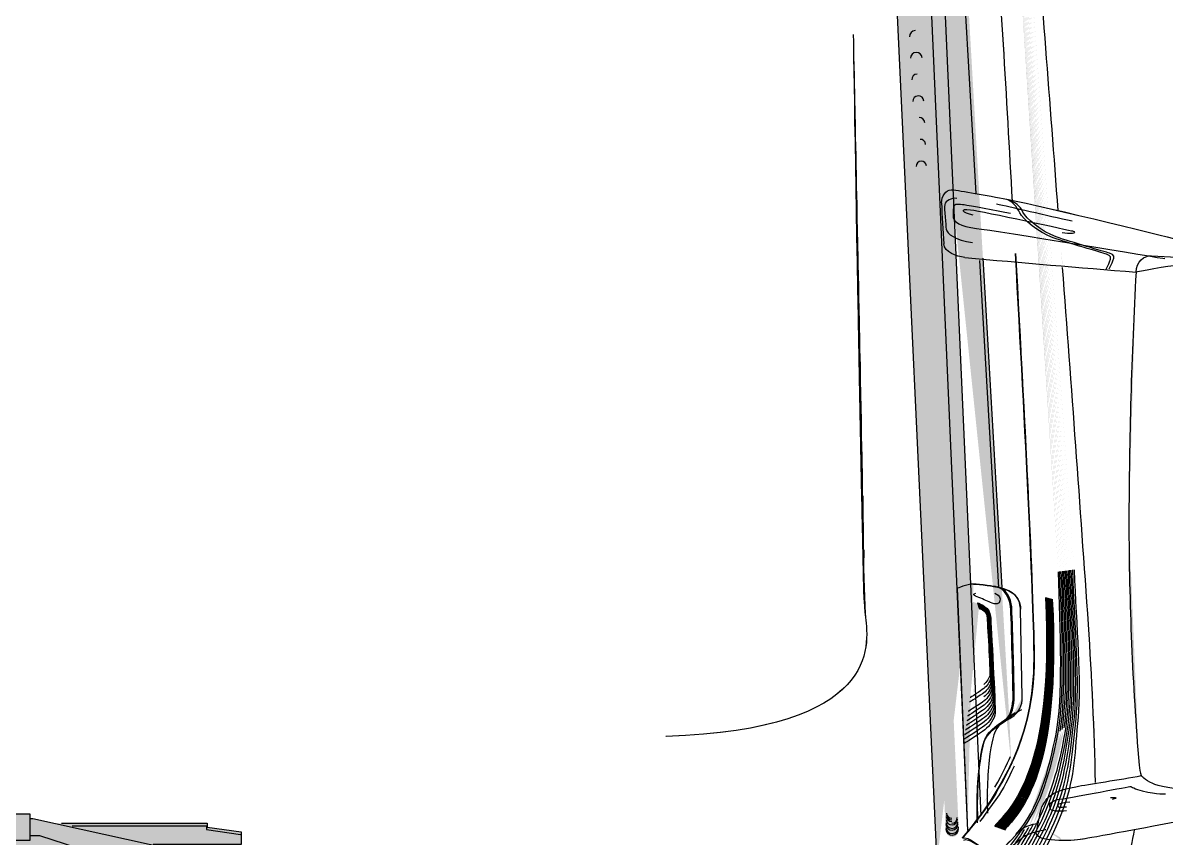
# Model space of a CAD drawing. Header units: millimetres. Extents: x 1111 to 1333, y -447 to -319.
# Drawn here: x 1281.016 to 1281.978, y -440.274 to -439.589 of the extents above; entities that cross this region are included whole.
import ezdxf

# ---------------------------------------------------------------- set-up
doc = ezdxf.new("R2010")
doc.units = ezdxf.units.MM

# ---------------------------------------------------------------- blocks, each defined once
blk = doc.blocks.new('scanne')
at = {"transparency": 33554559}
h = blk.add_hatch(color=256, dxfattribs=at)
h.paths.add_polyline_path([(2.42602, 1.52949, 0.012969), (2.42807, 1.59669)], flags=0)
h.paths.add_polyline_path([(2.43268, 1.6221), (2.44167, 1.64764)], flags=0)
h.paths.add_polyline_path([(2.44595, 1.67296), (2.44595, 1.85201), (2.4486, 2.1713)], flags=0)
h.paths.add_polyline_path([(2.4486, 2.1713, 0.00927), (2.45029, 2.3452)], flags=0)
h.paths.add_polyline_path([(2.45029, 2.3452), (2.44399, 2.39314)], flags=0)
h.paths.add_polyline_path([(2.44399, 2.39314, 0.011485), (2.43774, 2.53611)], flags=0)
h.paths.add_polyline_path([(2.43774, 2.53611, 0.001957), (2.41484, 2.84988)], flags=0)
h.paths.add_polyline_path([(2.41484, 2.84988), (2.41224, 2.884)], flags=0)
h.paths.add_polyline_path([(2.41224, 2.884, 0.000265), (2.38765, 3.20607)], flags=0)
h.paths.add_polyline_path([(2.38765, 3.20607), (2.37214, 3.28713), (2.34017, 3.28526), (2.35362, 3.21236)], flags=0)
h.paths.add_polyline_path([(2.37388, 2.89162, 0.005254), (2.35362, 3.21236)], flags=0)
h.paths.add_polyline_path([(2.37388, 2.89162), (2.37634, 2.84782)], flags=0)
h.paths.add_polyline_path([(2.33633, 2.36217), (2.33218, 2.35669)], flags=0)
h.paths.add_polyline_path([(2.38259, 2.24566), (2.38259, 2.18106)], flags=0)
h.paths.add_polyline_path([(2.37269, 2.08316, 0.028199), (2.38259, 2.04785)], flags=0)
h.paths.add_polyline_path([(2.38259, 2.04785), (2.38259, 1.83349)], flags=0)
h.paths.add_polyline_path([(2.39231, 1.79914, 0.038325), (2.4064, 1.78153)], flags=0)
h = blk.add_hatch(color=256, dxfattribs=at)
h.paths.add_polyline_path([(2.38259, 1.8785), (2.38259, 2.04788)], flags=0)
h.paths.add_polyline_path([(2.37269, 2.08314, 0.028408), (2.38259, 2.04788)], flags=0)
h.paths.add_polyline_path([(2.38259, 2.18108), (2.38259, 2.24568)], flags=0)
h.paths.add_polyline_path([(2.35544, 2.33345), (2.36069, 2.33993), (2.37661, 2.35968)], flags=0)
h.paths.add_polyline_path([(2.41242, 2.58052, 0.001538), (2.37465, 3.17005)], flags=0)
h.paths.add_polyline_path([(2.35727, 3.28633), (2.37218, 3.28715), (2.38765, 3.20609)], flags=0)
h.paths.add_polyline_path([(2.41224, 2.88402, 0.000265), (2.38765, 3.20609)], flags=0)
h.paths.add_polyline_path([(2.41224, 2.88402), (2.41484, 2.8499)], flags=0)
h.paths.add_polyline_path([(2.43774, 2.53613, 0.001949), (2.41484, 2.8499)], flags=0)
h.paths.add_polyline_path([(2.44399, 2.39312, 0.011492), (2.43774, 2.53613)], flags=0)
h.paths.add_polyline_path([(2.44399, 2.39312), (2.45028, 2.34517)], flags=0)
h.paths.add_polyline_path([(2.4486, 2.17132, 0.00927), (2.45028, 2.34517)], flags=0)
h.paths.add_polyline_path([(2.4486, 2.17132), (2.44595, 1.85204), (2.44595, 1.67294)], flags=0)
h.paths.add_polyline_path([(2.44166, 1.64762), (2.43268, 1.62212)], flags=0)
h.paths.add_polyline_path([(2.42807, 1.59666), (2.42601, 1.52951), (2.42601, 1.72056)], flags=0)
h.paths.add_polyline_path([(2.3923, 1.79916, 0.040431), (2.40644, 1.78156)], flags=0)
h = blk.add_hatch(color=256, dxfattribs=at)
h.paths.add_polyline_path([(2.41364, 2.58065, 0.001272), (2.37537, 3.17027)], flags=0)
h.paths.add_polyline_path([(2.35799, 3.28646), (2.37218, 3.28715), (2.38764, 3.20626)], flags=0)
h.paths.add_polyline_path([(2.41227, 2.88424, 0.0002), (2.38764, 3.20626)], flags=0)
h.paths.add_polyline_path([(2.41227, 2.88424), (2.41483, 2.85012)], flags=0)
h.paths.add_polyline_path([(2.43773, 2.53635, 0.001941), (2.41483, 2.85012)], flags=0)
h.paths.add_polyline_path([(2.44393, 2.39334, 0.011961), (2.43773, 2.53635)], flags=0)
h.paths.add_polyline_path([(2.44393, 2.39334), (2.45032, 2.34539)], flags=0)
h.paths.add_polyline_path([(2.44863, 2.17149, 0.008662), (2.45032, 2.34539)], flags=0)
h.paths.add_polyline_path([(2.44863, 2.17149), (2.4459, 1.85221), (2.4459, 1.67316)], flags=0)
h.paths.add_polyline_path([(2.44165, 1.64788), (2.43267, 1.62229)], flags=0)
h.paths.add_polyline_path([(2.4256, 1.52138, 0.000049), (2.42806, 1.59688)], flags=0)
h.paths.add_polyline_path([(2.42122, 1.69514, 0.004987), (2.4256, 1.52138)], flags=0)
h.paths.add_polyline_path([(2.38258, 1.83446), (2.38258, 1.87985), (2.38258, 2.04787)], flags=0)
h.paths.add_polyline_path([(2.37268, 2.08313, 0.031276), (2.38258, 2.04787)], flags=0)
h.paths.add_polyline_path([(2.38258, 2.18107), (2.38258, 2.24567)], flags=0)
h = blk.add_hatch(color=256, dxfattribs=at)
h.paths.add_polyline_path([(2.38395, 2.36391, 0.079742), (2.41383, 2.44676)], flags=0)
h.paths.add_polyline_path([(2.41484, 2.58083, 0.001076), (2.37615, 3.17045)], flags=0)
h.paths.add_polyline_path([(2.35873, 3.28651), (2.37214, 3.28715), (2.38765, 3.20645)], flags=0)
h.paths.add_polyline_path([(2.41224, 2.88438, 0.000274), (2.38765, 3.20645)], flags=0)
h.paths.add_polyline_path([(2.41224, 2.88438), (2.41484, 2.8503)], flags=0)
h.paths.add_polyline_path([(2.43774, 2.53654, 0.001949), (2.41484, 2.8503)], flags=0)
h.paths.add_polyline_path([(2.44399, 2.39352, 0.011481), (2.43774, 2.53654)], flags=0)
h.paths.add_polyline_path([(2.44399, 2.39352), (2.45028, 2.34558)], flags=0)
h.paths.add_polyline_path([(2.4486, 2.17172, 0.00927), (2.45028, 2.34558)], flags=0)
h.paths.add_polyline_path([(2.4486, 2.17172), (2.44595, 1.85244), (2.44595, 1.67334)], flags=0)
h.paths.add_polyline_path([(2.44166, 1.64802), (2.43268, 1.62252)], flags=0)
h.paths.add_polyline_path([(2.42519, 1.51326, 0.000432), (2.42807, 1.59706)], flags=0)
h.paths.add_polyline_path([(2.38259, 1.83547), (2.38259, 1.88127), (2.38259, 2.04787)], flags=0)
h.paths.add_polyline_path([(2.37269, 2.08313, 0.030539), (2.38259, 2.04787)], flags=0)
h.paths.add_polyline_path([(2.38259, 2.18107), (2.38259, 2.24567)], flags=0)
h = blk.add_hatch(color=256, dxfattribs=at)
h.paths.add_polyline_path([(2.38764, 2.36606, 0.07817), (2.41556, 2.44804)], flags=0)
h.paths.add_polyline_path([(2.41606, 2.58101, 0.000925), (2.37692, 3.17068)], flags=0)
h.paths.add_polyline_path([(2.3594, 3.28664), (2.37218, 3.28715), (2.38769, 3.20667)], flags=0)
h.paths.add_polyline_path([(2.41227, 2.88461, 0.000141), (2.38769, 3.20667)], flags=0)
h.paths.add_polyline_path([(2.41227, 2.88461), (2.41483, 2.85048)], flags=0)
h.paths.add_polyline_path([(2.43773, 2.53672, 0.001949), (2.41483, 2.85048)], flags=0)
h.paths.add_polyline_path([(2.44393, 2.39375, 0.011975), (2.43773, 2.53672)], flags=0)
h.paths.add_polyline_path([(2.44393, 2.39375), (2.45032, 2.34576)], flags=0)
h.paths.add_polyline_path([(2.44863, 2.17191, 0.008867), (2.45032, 2.34576)], flags=0)
h.paths.add_polyline_path([(2.44863, 2.17191), (2.44594, 1.85267), (2.44594, 1.67357)], flags=0)
h.paths.add_polyline_path([(2.44165, 1.64825), (2.43267, 1.6227)], flags=0)
h.paths.add_polyline_path([(2.42477, 1.50514, 0.000297), (2.42806, 1.59729)], flags=0)
h.paths.add_polyline_path([(2.38258, 1.83643), (2.38258, 1.88268), (2.38258, 2.04787)], flags=0)
h.paths.add_polyline_path([(2.37268, 2.08318, 0.030654), (2.38258, 2.04787)], flags=0)
h.paths.add_polyline_path([(2.38258, 2.18107), (2.38258, 2.24567)], flags=0)
h = blk.add_hatch(color=256, dxfattribs=at)
h.paths.add_polyline_path([(2.41852, 2.5813, 0.000698), (2.37846, 3.17101)], flags=0)
h.paths.add_polyline_path([(2.36085, 3.28679), (2.37217, 3.28715), (2.38768, 3.20705)], flags=0)
h.paths.add_polyline_path([(2.41227, 2.88498, 0.000141), (2.38768, 3.20705)], flags=0)
h.paths.add_polyline_path([(2.41227, 2.88498), (2.41482, 2.85086)], flags=0)
h.paths.add_polyline_path([(2.43777, 2.53709, 0.001933), (2.41482, 2.85086)], flags=0)
h.paths.add_polyline_path([(2.44397, 2.39412, 0.011715), (2.43777, 2.53709)], flags=0)
h.paths.add_polyline_path([(2.44397, 2.39412), (2.45031, 2.34618)], flags=0)
h.paths.add_polyline_path([(2.44862, 2.17228, 0.008866), (2.45031, 2.34618)], flags=0)
h.paths.add_polyline_path([(2.44862, 2.17228), (2.44593, 1.85304), (2.44593, 1.67394)], flags=0)
h.paths.add_polyline_path([(2.44169, 1.64858), (2.43266, 1.62303)], flags=0)
h.paths.add_polyline_path([(2.42399, 1.48896, 0.000026), (2.4281, 1.59762)], flags=0)
h.paths.add_polyline_path([(2.38257, 1.8384), (2.38257, 1.88543), (2.38257, 2.04788)], flags=0)
h.paths.add_polyline_path([(2.37271, 2.08314, 0.031044), (2.38257, 2.04788)], flags=0)
h.paths.add_polyline_path([(2.38257, 2.18108), (2.38257, 2.24568)], flags=0)
h = blk.add_hatch(color=256, dxfattribs=at)
h.paths.add_polyline_path([(2.41966, 2.58143, 0.000493), (2.37916, 3.17124)], flags=0)
h.paths.add_polyline_path([(2.36155, 3.28693), (2.37218, 3.28715), (2.38769, 3.20728)], flags=0)
h.paths.add_polyline_path([(2.41227, 2.88521, 0.000131), (2.38769, 3.20728)], flags=0)
h.paths.add_polyline_path([(2.41227, 2.88521), (2.41483, 2.85104)], flags=0)
h.paths.add_polyline_path([(2.43773, 2.53732, 0.001956), (2.41483, 2.85104)], flags=0)
h.paths.add_polyline_path([(2.44398, 2.39431, 0.01172), (2.43773, 2.53732)], flags=0)
h.paths.add_polyline_path([(2.44398, 2.39431), (2.45032, 2.34636)], flags=0)
h.paths.add_polyline_path([(2.44863, 2.17246, 0.008866), (2.45032, 2.34636)], flags=0)
h.paths.add_polyline_path([(2.44863, 2.17246), (2.44594, 1.85327), (2.44594, 1.67412)], flags=0)
h.paths.add_polyline_path([(2.44165, 1.6488), (2.43267, 1.62326)], flags=0)
h.paths.add_polyline_path([(2.42806, 1.59785, 0.000106), (2.42354, 1.48088)], flags=0)
h.paths.add_polyline_path([(2.38258, 1.83935), (2.38258, 1.88689), (2.38258, 2.04788)], flags=0)
h.paths.add_polyline_path([(2.37268, 2.08314, 0.030539), (2.38258, 2.04788)], flags=0)
h.paths.add_polyline_path([(2.38258, 2.18108), (2.38258, 2.24568)], flags=0)
h = blk.add_hatch(color=256, dxfattribs=at)
h.paths.add_polyline_path([(2.42088, 2.58162, 0.000411), (2.37992, 3.17143)], flags=0)
h.paths.add_polyline_path([(2.36226, 3.28703), (2.37216, 3.28716), (2.38767, 3.20747)], flags=0)
h.paths.add_polyline_path([(2.41226, 2.8854, 0.000131), (2.38767, 3.20747)], flags=0)
h.paths.add_polyline_path([(2.41226, 2.8854), (2.41486, 2.85128)], flags=0)
h.paths.add_polyline_path([(2.43776, 2.53751, 0.001838), (2.41486, 2.85128)], flags=0)
h.paths.add_polyline_path([(2.44397, 2.39454, 0.011715), (2.43776, 2.53751)], flags=0)
h.paths.add_polyline_path([(2.44397, 2.39454), (2.45031, 2.34655)], flags=0)
h.paths.add_polyline_path([(2.44862, 2.1727, 0.009068), (2.45031, 2.34655)], flags=0)
h.paths.add_polyline_path([(2.44862, 2.1727), (2.44593, 1.85351), (2.44593, 1.67436)], flags=0)
h.paths.add_polyline_path([(2.44164, 1.64904), (2.43265, 1.62345)], flags=0)
h.paths.add_polyline_path([(2.42312, 1.47277), (2.42809, 1.59804)], flags=0)
h.paths.add_polyline_path([(2.38256, 1.84037), (2.38256, 1.88827), (2.38256, 2.04789)], flags=0)
h.paths.add_polyline_path([(2.37271, 2.08315, 0.031044), (2.38256, 2.04789)], flags=0)
h.paths.add_polyline_path([(2.38256, 2.18109), (2.38256, 2.24569)], flags=0)
h = blk.add_hatch(color=256, dxfattribs=at)
h.paths.add_polyline_path([(2.42211, 2.58178, 0.000263), (2.38068, 3.17163)], flags=0)
h.paths.add_polyline_path([(2.36298, 3.28714), (2.37215, 3.28714), (2.38766, 3.20763)], flags=0)
h.paths.add_polyline_path([(2.41225, 2.88556, 0.000265), (2.38766, 3.20763)], flags=0)
h.paths.add_polyline_path([(2.41225, 2.88556), (2.41485, 2.85144)], flags=0)
h.paths.add_polyline_path([(2.43775, 2.53772, 0.001956), (2.41485, 2.85144)], flags=0)
h.paths.add_polyline_path([(2.44396, 2.39475, 0.011705), (2.43775, 2.53772)], flags=0)
h.paths.add_polyline_path([(2.44396, 2.39475), (2.4503, 2.34676)], flags=0)
h.paths.add_polyline_path([(2.44861, 2.17286, 0.009068), (2.4503, 2.34676)], flags=0)
h.paths.add_polyline_path([(2.44861, 2.17286), (2.44596, 1.85371), (2.44596, 1.67457)], flags=0)
h.paths.add_polyline_path([(2.44168, 1.6492), (2.43264, 1.62361)], flags=0)
h.paths.add_polyline_path([(2.42808, 1.59825, 0.000369), (2.42274, 1.46467)], flags=0)
h.paths.add_polyline_path([(2.3826, 1.84135), (2.3826, 1.88961), (2.3826, 2.04786)], flags=0)
h.paths.add_polyline_path([(2.3727, 2.08317, 0.031718), (2.3826, 2.04786)], flags=0)
h.paths.add_polyline_path([(2.3826, 2.18107), (2.3826, 2.24567)], flags=0)
h = blk.add_hatch(color=256, dxfattribs=at)
h.paths.add_polyline_path([(2.42332, 2.58193, 0.000061), (2.38145, 3.17182)], flags=0)
h.paths.add_polyline_path([(2.3637, 3.28724), (2.37218, 3.28715), (2.38765, 3.20786)], flags=0)
h.paths.add_polyline_path([(2.41224, 2.88579, 0.000255), (2.38765, 3.20786)], flags=0)
h.paths.add_polyline_path([(2.41224, 2.88579), (2.41484, 2.85162)], flags=0)
h.paths.add_polyline_path([(2.43774, 2.5379, 0.001948), (2.41484, 2.85162)], flags=0)
h.paths.add_polyline_path([(2.44399, 2.39498, 0.011468), (2.43774, 2.5379)], flags=0)
h.paths.add_polyline_path([(2.44399, 2.39498), (2.45028, 2.34694)], flags=0)
h.paths.add_polyline_path([(2.4486, 2.17305, 0.00927), (2.45028, 2.34694)], flags=0)
h.paths.add_polyline_path([(2.4486, 2.17305), (2.44595, 1.85394), (2.44595, 1.67475)], flags=0)
h.paths.add_polyline_path([(2.44166, 1.64939), (2.43268, 1.62384)], flags=0)
h.paths.add_polyline_path([(2.42807, 1.59843, 0.000253), (2.42232, 1.4566)], flags=0)
h.paths.add_polyline_path([(2.38259, 1.84231), (2.38259, 1.89103), (2.38259, 2.04787)], flags=0)
h.paths.add_polyline_path([(2.37269, 2.08318, 0.030654), (2.38259, 2.04787)], flags=0)
h.paths.add_polyline_path([(2.38259, 2.18107), (2.38259, 2.24567)], flags=0)
h = blk.add_hatch(color=256, dxfattribs=at)
h.paths.add_polyline_path([(2.38221, 3.17201, 0.000079), (2.4245, 2.58207)], flags=0)
h.paths.add_polyline_path([(2.36442, 3.28729), (2.37217, 3.28715), (2.38768, 3.20805)], flags=0)
h.paths.add_polyline_path([(2.41227, 2.88593, 0.000136), (2.38768, 3.20805)], flags=0)
h.paths.add_polyline_path([(2.41227, 2.88593), (2.41482, 2.85181)], flags=0)
h.paths.add_polyline_path([(2.43773, 2.53814, 0.001946), (2.41482, 2.85181)], flags=0)
h.paths.add_polyline_path([(2.44398, 2.39517, 0.011931), (2.43773, 2.53814)], flags=0)
h.paths.add_polyline_path([(2.44398, 2.39517), (2.45032, 2.34713)], flags=0)
h.paths.add_polyline_path([(2.44863, 2.17328, 0.008867), (2.45032, 2.34713)], flags=0)
h.paths.add_polyline_path([(2.44863, 2.17328), (2.44594, 1.85413), (2.44594, 1.67499)], flags=0)
h.paths.add_polyline_path([(2.44165, 1.64958), (2.43266, 1.62398)], flags=0)
h.paths.add_polyline_path([(2.42805, 1.59862, 0.000377), (2.4219, 1.44849)], flags=0)
h.paths.add_polyline_path([(2.38257, 1.84332), (2.38257, 1.89245), (2.38257, 2.04787)], flags=0)
h.paths.add_polyline_path([(2.37267, 2.08314, 0.030539), (2.38257, 2.04787)], flags=0)
h.paths.add_polyline_path([(2.38257, 2.18108), (2.38257, 2.24568)], flags=0)
h = blk.add_hatch(color=256, dxfattribs=at)
h.paths.add_polyline_path([(2.4215, 1.44037, 0.000689), (2.37314, 1.44078)], flags=0)
h.paths.add_polyline_path([(2.42807, 1.59881, 0.000503), (2.4215, 1.44037)], flags=0)
h.paths.add_polyline_path([(2.43268, 1.62422), (2.44166, 1.64976)], flags=0)
h.paths.add_polyline_path([(2.44595, 1.67517), (2.44595, 1.85436), (2.4486, 2.17347)], flags=0)
h.paths.add_polyline_path([(2.4486, 2.17347, 0.00927), (2.45028, 2.34732)], flags=0)
h.paths.add_polyline_path([(2.45028, 2.34732), (2.44399, 2.39535)], flags=0)
h.paths.add_polyline_path([(2.44399, 2.39535, 0.011464), (2.43774, 2.53832)], flags=0)
h.paths.add_polyline_path([(2.43774, 2.53832, 0.001948), (2.41484, 2.85204)], flags=0)
h.paths.add_polyline_path([(2.41484, 2.85204), (2.41224, 2.88617)], flags=0)
h.paths.add_polyline_path([(2.41224, 2.88617, 0.000265), (2.38765, 3.20823)], flags=0)
h.paths.add_polyline_path([(2.38765, 3.20823), (2.37218, 3.28715), (2.36511, 3.28743)], flags=0)
h.paths.add_polyline_path([(2.38295, 3.1722, 0.000223), (2.4257, 2.58225)], flags=0)
h.paths.add_polyline_path([(2.37716, 2.30704), (2.37232, 2.29946)], flags=0)
h.paths.add_polyline_path([(2.38259, 2.24568), (2.38259, 2.18108)], flags=0)
h.paths.add_polyline_path([(2.37269, 2.08314, 0.028408), (2.38259, 2.04788)], flags=0)
h.paths.add_polyline_path([(2.38259, 2.04788), (2.38259, 1.89382)], flags=0)
h = blk.add_hatch(color=256, dxfattribs=at)
h.paths.add_polyline_path([(2.39132, 2.36814, 0.076907), (2.41723, 2.44934)], flags=0)
h.paths.add_polyline_path([(2.41728, 2.58113, 0.000784), (2.37768, 3.17084)], flags=0)
h.paths.add_polyline_path([(2.36012, 3.28676), (2.37216, 3.28713), (2.38767, 3.20688)], flags=0)
h.paths.add_polyline_path([(2.41226, 2.88482, 0.000255), (2.38767, 3.20688)], flags=0)
h.paths.add_polyline_path([(2.41226, 2.88482), (2.41486, 2.85069)], flags=0)
h.paths.add_polyline_path([(2.43776, 2.53693, 0.001949), (2.41486, 2.85069)], flags=0)
h.paths.add_polyline_path([(2.44397, 2.39391, 0.011722), (2.43776, 2.53693)], flags=0)
h.paths.add_polyline_path([(2.44397, 2.39391), (2.45031, 2.34597)], flags=0)
h.paths.add_polyline_path([(2.44862, 2.17207, 0.009068), (2.45031, 2.34597)], flags=0)
h.paths.add_polyline_path([(2.44862, 2.17207), (2.44593, 1.85288), (2.44593, 1.67373)], flags=0)
h.paths.add_polyline_path([(2.44164, 1.64841), (2.43265, 1.62287)], flags=0)
h.paths.add_polyline_path([(2.42809, 1.59746, 0.000172), (2.4244, 1.49705)], flags=0)
h.paths.add_polyline_path([(2.38261, 1.83741), (2.38261, 1.88403), (2.38261, 2.04785)], flags=0)
h.paths.add_polyline_path([(2.37271, 2.08316, 0.031718), (2.38261, 2.04785)], flags=0)
h.paths.add_polyline_path([(2.38261, 2.18106), (2.38261, 2.24565)], flags=0)
h = blk.add_hatch(color=256, dxfattribs=at)
h.paths.add_polyline_path([(2.31024, 2.33579), (2.27183, 3.15606), (2.31243, 3.15465), (2.33825, 2.57232)], flags=0)
h.paths.add_polyline_path([(2.33825, 2.57232, 0.000869), (2.34454, 2.37156)], flags=0)
h = blk.add_hatch(color=256, dxfattribs=at)
h.paths.add_polyline_path([(2.32298, 2.90148), (2.3124, 3.15467), (2.33119, 3.15467), (2.36486, 2.56733), (2.37129, 2.45565), (2.37289, 2.41875)], flags=0)
h.paths.add_polyline_path([(2.34474, 2.3729), (2.32298, 2.90148)], flags=0)
for points in [[(2.28769, 3.12655, 0.411231), (2.28249, 3.12085), (2.28249, 3.12085), (2.31771, 2.36303), (2.31771, 2.36303, 0.402825), (2.32351, 2.35778), (2.32351, 2.35778, 0.412408), (2.32871, 2.36353), (2.32871, 2.36353), (2.29349, 3.12135), (2.29349, 3.12135, 0.407665)], [(2.29024, 3.07175, 0.413323), (2.28535, 3.06637), (2.28535, 3.06637), (2.31783, 2.36703), (2.31783, 2.36703, 0.407805), (2.32331, 2.36211), (2.32331, 2.36211, 0.410164), (2.32819, 2.36749), (2.32819, 2.36749), (2.29566, 3.06687), (2.29566, 3.06687, 0.411403)], [(1.84724, 2.3043), (1.84628, 2.30799), (1.55021, 2.37318), (1.54798, 2.37318), (1.5477, 2.35863), (1.55614, 2.35863), (1.83916, 2.26671), (1.85577, 2.29978)], [(1.84724, 2.3043), (1.84628, 2.30799), (1.55021, 2.37318), (1.85299, 2.29335), (1.85577, 2.29978)], [(1.56483, 2.35959), (1.55379, 2.35959), (1.55617, 2.35863), (1.83919, 2.26671), (1.84138, 2.2746)]]:
    blk.add_hatch(color=256, dxfattribs=at).paths.add_polyline_path(points)
h = blk.add_hatch(color=256, dxfattribs=at)
h.paths.add_polyline_path([(2.28855, 3.10828, 0.414881), (2.28344, 3.10267)], flags=0)
h.paths.add_polyline_path([(2.28344, 3.10267), (2.31779, 2.36433)], flags=0)
h.paths.add_polyline_path([(2.32856, 2.36488), (2.29425, 3.10317)], flags=0)
h = blk.add_hatch(color=256, dxfattribs=at)
h.paths.add_polyline_path([(2.28941, 3.09001, 0.41125), (2.28439, 3.08454)], flags=0)
h.paths.add_polyline_path([(2.28439, 3.08454), (2.31783, 2.36568)], flags=0)
h.paths.add_polyline_path([(2.32837, 2.36618), (2.29493, 3.08499)], flags=0)
h.paths.add_polyline_path([(2.29493, 3.08499, 0.41557), (2.28941, 3.09001)], flags=0)
h = blk.add_hatch(color=256, dxfattribs=at)
h.paths.add_polyline_path([(2.28629, 3.04821), (2.31795, 2.36836)], flags=0)
h.paths.add_polyline_path([(2.32804, 2.36881), (2.29642, 3.04867)], flags=0)
h.paths.add_polyline_path([(2.29642, 3.04867, 0.415605), (2.29108, 3.05346)], flags=0)
h = blk.add_hatch(color=256, dxfattribs=at)
h.paths.add_polyline_path([(2.28726, 3.03006), (2.318, 2.36968)], flags=0)
h.paths.add_polyline_path([(2.3279, 2.37014), (2.29716, 3.03047)], flags=0)
h.paths.add_polyline_path([(2.29716, 3.03047, 0.418357), (2.29196, 3.03517)], flags=0)
h = blk.add_hatch(color=256, dxfattribs=at)
h.paths.add_polyline_path([(2.28817, 3.01191), (2.31805, 2.37101)], flags=0)
h.paths.add_polyline_path([(2.31805, 2.37101, 0.415679), (2.32311, 2.36645)], flags=0)
h.paths.add_polyline_path([(2.32311, 2.36645, 0.414368), (2.32767, 2.37147)], flags=0)
h.paths.add_polyline_path([(2.32767, 2.37147), (2.29789, 3.01232)], flags=0)
h = blk.add_hatch(color=256, dxfattribs=at)
h.paths.add_polyline_path([(2.28913, 2.99372), (2.31809, 2.37235)], flags=0)
h.paths.add_polyline_path([(2.32754, 2.37276), (2.29862, 2.99413)], flags=0)
h.paths.add_polyline_path([(2.29862, 2.99413, 0.418343), (2.29364, 2.99865)], flags=0)
h = blk.add_hatch(color=256, dxfattribs=at)
h.paths.add_polyline_path([(2.29011, 2.97563), (2.31817, 2.37369)], flags=0)
h.paths.add_polyline_path([(2.31817, 2.37369, 0.419112), (2.323, 2.36932)], flags=0)
h.paths.add_polyline_path([(2.32734, 2.37411), (2.29933, 2.97595)], flags=0)
h = blk.add_hatch(color=256, dxfattribs=at)
h.paths.add_polyline_path([(2.29536, 2.96211, 0.411358), (2.29107, 2.95741)], flags=0)
h.paths.add_polyline_path([(2.29107, 2.95741), (2.31821, 2.37505)], flags=0)
h.paths.add_polyline_path([(2.32287, 2.37071, 0.407749), (2.32715, 2.37541)], flags=0)
h.paths.add_polyline_path([(2.32715, 2.37541), (2.30006, 2.95782)], flags=0)
h = blk.add_hatch(color=256, dxfattribs=at)
h.paths.add_polyline_path([(2.2962, 2.94385, 0.406536), (2.29201, 2.93928)], flags=0)
h.paths.add_polyline_path([(2.29201, 2.93928), (2.31824, 2.3764)], flags=0)
h.paths.add_polyline_path([(2.32284, 2.3722, 0.408586), (2.327, 2.37676)], flags=0)
h.paths.add_polyline_path([(2.327, 2.37676), (2.30076, 2.93965)], flags=0)
h = blk.add_hatch(color=256, dxfattribs=at)
h.paths.add_polyline_path([(2.29295, 2.92111), (2.31831, 2.3777)], flags=0)
h.paths.add_polyline_path([(2.32278, 2.37359, 0.403363), (2.32679, 2.37807)], flags=0)
h.paths.add_polyline_path([(2.32679, 2.37807), (2.30152, 2.92147)], flags=0)
h = blk.add_hatch(color=256, dxfattribs=at)
h.paths.add_polyline_path([(2.52951, 2.8482), (2.66249, 2.82562)], flags=0)
h.paths.add_polyline_path([(2.69465, 2.44151, 0.030579), (2.69465, 2.7873)], flags=0)
h.paths.add_polyline_path([(2.48024, 2.4181, 0.063428), (2.48216, 2.40925)], flags=0)
h.paths.add_polyline_path([(2.47171, 2.6222, 0.019511), (2.48024, 2.4181)], flags=0)
h.paths.add_polyline_path([(2.47773, 2.83228, 0.012869), (2.47171, 2.6222)], flags=0)
h = blk.add_hatch(color=256, dxfattribs=at)
h.paths.add_polyline_path([(2.33608, 2.36328), (2.32728, 2.5666), (2.33827, 2.57235), (2.34096, 2.57021)], flags=0)
h.paths.add_polyline_path([(2.38056, 2.54922), (2.38211, 2.47509)], flags=0)
h.paths.add_polyline_path([(2.37322, 2.45844, 0.266849), (2.38211, 2.47509)], flags=0)
h = blk.add_hatch(color=256, dxfattribs=at)
h.paths.add_polyline_path([(2.33717, 2.46699), (2.33357, 2.55536), (2.34534, 2.55098)], flags=0)
h.paths.add_polyline_path([(2.33717, 2.46699, 0.005555), (2.3499, 2.47543)], flags=0)
h = blk.add_hatch(color=256, dxfattribs=at)
h.paths.add_polyline_path([(2.37225, 2.42547), (2.37325, 2.42068), (2.37521, 2.41726)], flags=0)
h.paths.add_polyline_path([(2.34643, 2.37068), (2.34474, 2.37291), (2.34401, 2.3798)], flags=0)
h.paths.add_polyline_path([(2.34401, 2.3798, 0.035296), (2.35893, 2.39956)], flags=0)
h = blk.add_hatch(color=256, dxfattribs=at)
h.paths.add_polyline_path([(0.00992, 2.25476, 0.014829), (-0.03912, 2.30594)], flags=0)
h.paths.add_polyline_path([(0.00992, 2.25476), (0.01129, 2.25316)], flags=0)
h.paths.add_polyline_path([(2.23438, 2.25316), (2.23647, 2.25558)], flags=0)
h.paths.add_polyline_path([(2.27393, 2.29508, 0.014038), (2.23647, 2.25558)], flags=0)
h.paths.add_polyline_path([(2.27393, 2.29508), (2.27434, 2.29577)], flags=0)
h.paths.add_polyline_path([(2.15103, 2.28719), (2.14483, 2.28715), (1.89379, 2.28715), (1.85939, 2.30508), (1.85574, 2.29978), (1.84726, 2.3043), (1.84625, 2.30799), (1.6511, 2.35092), (1.65146, 2.35133), (1.7255, 2.35133), (1.7255, 2.36192), (1.69699, 2.36611), (1.69699, 2.36926), (1.57427, 2.36926), (1.56816, 2.36917), (1.55023, 2.37318), (1.548, 2.37318), (1.54772, 2.37715), (1.53577, 2.37715), (1.53568, 2.37309), (1.42638, 2.37236), (1.42661, 2.37665), (1.38423, 2.37665), (1.38395, 2.372), (0.9873, 2.36926), (0.9873, 2.36005), (0.98045, 2.3501), (1.58381, 2.3501), (1.58399, 2.3496), (1.76012, 2.29235), (1.76245, 2.29139)], flags=0)
h.paths.add_polyline_path([(1.23341, 2.2871, 0.002387), (1.76245, 2.29139)], flags=0)
h.paths.add_polyline_path([(1.23341, 2.2871), (1.23341, 2.28715), (0.92589, 2.28715), (0.89127, 2.30508), (0.88748, 2.29978), (0.87904, 2.3043), (0.878, 2.30799), (0.68407, 2.35069), (0.68329, 2.35133), (0.75733, 2.35133), (0.75733, 2.36192), (0.72869, 2.36611), (0.72869, 2.36926), (0.60615, 2.36926), (0.60104, 2.36894), (0.58198, 2.37318), (0.57974, 2.37318), (0.57947, 2.37715), (0.56751, 2.37715), (0.56747, 2.37309), (0.45803, 2.37236), (0.4583, 2.37665), (0.41597, 2.37665), (0.41574, 2.372), (0.01913, 2.36926), (0.01913, 2.36005), (0.01234, 2.3501), (0.61564, 2.3501), (0.61478, 2.34992), (0.80117, 2.28938), (0.80368, 2.28842)], flags=0)
h = blk.add_hatch(color=256, dxfattribs=at)
h.paths.add_polyline_path([(2.4004, 2.34585, 0.004719), (2.37804, 2.33887)], flags=0)
h.paths.add_polyline_path([(2.41536, 2.35465), (2.41367, 2.35766), (2.40199, 2.36387)], flags=0)
at = {"lineweight": -3}
for points in [[(2.27184, 3.15608), (2.31025, 2.33581)], [(2.30099, 3.15563), (2.33607, 2.36328)], [(2.31244, 3.15467), (2.34711, 2.37559)], [(2.32831, 3.15467), (2.34305, 2.89839)], [(2.34615, 2.84218), (2.36203, 2.56733)], [(2.34891, 2.84406), (2.36487, 2.56733)], [(2.32726, 2.5666), (2.33606, 2.36328)], [(2.38208, 2.47512), (2.38053, 2.54921)], [(1.54801, 2.37318), (1.55024, 2.37318), (1.84626, 2.30799), (1.84722, 2.3043), (1.85575, 2.29978)], [(1.57428, 2.36926), (1.69695, 2.36926), (1.69695, 2.36611), (1.72546, 2.36192), (1.72546, 2.35133), (1.65142, 2.35133)], [(1.5833, 2.36708), (1.69616, 2.36708), (1.69616, 2.36388), (1.72476, 2.35969)], [(1.83919, 2.26671), (1.55617, 2.35859), (1.54769, 2.35859)]]:
    blk.add_lwpolyline(points, dxfattribs=at)
blk.add_lwpolyline([(1.54773, 2.35491), (1.53578, 2.35491), (1.53578, 2.37718), (1.54773, 2.37718)], close=True, dxfattribs=at)
for centre, radius, start, end in [((-22.39119, 1.52205), 24.80291, 3.165438, 3.776402), ((-648.20129, -46.5069), 652.48561, 4.34124736, 4.36525958), ((2.96318, 2.90845), 0.64917, 181.57382, 184.62654), ((3.62791, 17.13355), 14.34745, 264.824552, 265.401964), ((-41.17203, -0.48099), 43.714, 3.957682, 4.352153), ((2.40735, 2.86015), 0.05187, 330.17091, 338.29044), ((2.40275, 2.86514), 0.06032, 330.08374, 337.10271), ((6.55513, 2.61028), 4.08344, 176.88353, 179.83266), ((5.09018, 2.62942), 2.61849, 180.15793, 184.62888), ((-2.37707, 2.37843), 4.75346, 1.17024, 2.08119), ((2.35607, 2.54895), 0.02446, 0.59909, 4.98632), ((-0.53396, 2.33585), 2.97842, 1.2993, 3.85581), ((2.36317, 2.47446), 0.01893, 302.13005, 2.01788), ((2.51594, 2.4212), 0.03583, 184.95717, 199.47426), ((-0.37218, 2.93742), 2.90596, 348.04914, 348.60939)]:
    blk.add_arc(centre, radius, start, end, dxfattribs=at)
for points in [[(2.23998, 3.03201), (2.23998, 3.03201), (2.24733, 2.56574), (2.25029, 2.5422)], [(2.29196, 3.03517), (2.28922, 3.03508), (2.28717, 3.03275), (2.28726, 3.03006)], [(2.24048, 3.0092), (2.24048, 3.0092), (2.24732, 2.56574), (2.25029, 2.54221)], [(2.29278, 3.01693), (2.29013, 3.01684), (2.28808, 3.01456), (2.28817, 3.01191)], [(2.29789, 3.01232), (2.2977, 3.01501), (2.29551, 3.01706), (2.29278, 3.01693)], [(2.29364, 2.99865), (2.29104, 2.99851), (2.28908, 2.99632), (2.28913, 2.99372)], [(2.24092, 2.98639), (2.24092, 2.98639), (2.24735, 2.56574), (2.25027, 2.5422)], [(2.29449, 2.98038), (2.29194, 2.98029), (2.29002, 2.9781), (2.29011, 2.97563)], [(2.29933, 2.97595), (2.29924, 2.97855), (2.29709, 2.98047), (2.29449, 2.98038)], [(2.24141, 2.96358), (2.24141, 2.96358), (2.24734, 2.56574), (2.25026, 2.5422)], [(2.30006, 2.95782), (2.29997, 2.96033), (2.29787, 2.9622), (2.29536, 2.96211)], [(2.30076, 2.93965), (2.30067, 2.94211), (2.29867, 2.94394), (2.2962, 2.94385)], [(2.24188, 2.94082), (2.24188, 2.94082), (2.24735, 2.56574), (2.25027, 2.5422)], [(2.29705, 2.92558), (2.29463, 2.92549), (2.2929, 2.92344), (2.29295, 2.92111)], [(2.30152, 2.92147), (2.30143, 2.92389), (2.29947, 2.92572), (2.29705, 2.92558)], [(2.24235, 2.91801), (2.24235, 2.91801), (2.24732, 2.56574), (2.25028, 2.5422)], [(2.24281, 2.8952), (2.24281, 2.8952), (2.24733, 2.56574), (2.25029, 2.54221)], [(2.31425, 2.8906), (2.31425, 2.8957), (2.31781, 2.9015), (2.32219, 2.9015)], [(2.31425, 2.89062), (2.31425, 2.89569), (2.31781, 2.90148), (2.32219, 2.90148)], [(2.32701, 2.89422), (2.3229, 2.89477), (2.31738, 2.89235), (2.31684, 2.88897)], [(2.32219, 2.9015), (2.32647, 2.9015), (2.34883, 2.89716), (2.36612, 2.8942)], [(2.32219, 2.90148), (2.32648, 2.90148), (2.34883, 2.89715), (2.36612, 2.89423)], [(2.36612, 2.89423), (2.38341, 2.89135), (2.50293, 2.86257), (2.51224, 2.85974)], [(2.36612, 2.8942), (2.38341, 2.89137), (2.50293, 2.86259), (2.51223, 2.85976)], [(2.38004, 2.88202), (2.37786, 2.88704), (2.3727, 2.8926), (2.36914, 2.89333)], [(2.31684, 2.88897), (2.31647, 2.8856), (2.31766, 2.87173), (2.31816, 2.86831)], [(2.32434, 2.88683), (2.32384, 2.88345), (2.32366, 2.88158), (2.32407, 2.87816)], [(2.33324, 2.88874), (2.32913, 2.88925), (2.32484, 2.89016), (2.32434, 2.88683)], [(2.3408, 2.88014), (2.33154, 2.88179), (2.32903, 2.88594), (2.33866, 2.88475)], [(2.37206, 2.88158), (2.36111, 2.88345), (2.33725, 2.88824), (2.33324, 2.88874)], [(2.33866, 2.88475), (2.34856, 2.88338), (2.42419, 2.86691), (2.42419, 2.86691)], [(2.42404, 2.87501), (2.40347, 2.87939), (2.37135, 2.88728), (2.36031, 2.88925)], [(2.38268, 2.88273), (2.38058, 2.88779), (2.37543, 2.89135), (2.37182, 2.89208)], [(2.32407, 2.87816), (2.32457, 2.87478), (2.32913, 2.87054), (2.34373, 2.86904)], [(2.4081, 2.86113), (2.39587, 2.86551), (2.38219, 2.87696), (2.38004, 2.88202)], [(2.41065, 2.86188), (2.39847, 2.86617), (2.38487, 2.87771), (2.38268, 2.88273)], [(2.24328, 2.87243), (2.24328, 2.87243), (2.24734, 2.56574), (2.25026, 2.5422)], [(2.31816, 2.86831), (2.31857, 2.86498), (2.32573, 2.85873), (2.34037, 2.85722)], [(2.34373, 2.86904), (2.35842, 2.86758), (2.5018, 2.84363), (2.5018, 2.84363)], [(2.42419, 2.86473), (2.42164, 2.86459), (2.41831, 2.86486), (2.41576, 2.86532)], [(2.42419, 2.86691), (2.42616, 2.86623), (2.4268, 2.86486), (2.42419, 2.86473)], [(2.33368, 2.84461), (2.32661, 2.84557), (2.31685, 2.84885), (2.31612, 2.85611)], [(2.33369, 2.84459), (2.32657, 2.84555), (2.31685, 2.84888), (2.31612, 2.85609)], [(2.45281, 2.84744), (2.44847, 2.84885), (2.42028, 2.85679), (2.4081, 2.86113)], [(2.45544, 2.8482), (2.45111, 2.84957), (2.42301, 2.8575), (2.41065, 2.86188)], [(2.24377, 2.84963), (2.24377, 2.84963), (2.24733, 2.56574), (2.2503, 2.5422)], [(2.39201, 2.50753), (2.39201, 2.55032), (2.38471, 2.69813), (2.37632, 2.84785)], [(2.39202, 2.50757), (2.39202, 2.55031), (2.38473, 2.69812), (2.37633, 2.84784)], [(2.39203, 2.50755), (2.39203, 2.55029), (2.38473, 2.6981), (2.37634, 2.84786)], [(2.39203, 2.50752), (2.39203, 2.55031), (2.38473, 2.69811), (2.37634, 2.84783)], [(2.37634, 2.84782), (2.38473, 2.6981), (2.39203, 2.5503), (2.39203, 2.50751)], [(2.39204, 2.50754), (2.39204, 2.55029), (2.38474, 2.69809), (2.37635, 2.84786)], [(2.39205, 2.50753), (2.39205, 2.55028), (2.38475, 2.69813), (2.37635, 2.84785)], [(2.39204, 2.50752), (2.39204, 2.55031), (2.38474, 2.69812), (2.37635, 2.84784)], [(2.39204, 2.50753), (2.39204, 2.55028), (2.38474, 2.69813), (2.37635, 2.8478)], [(2.39201, 2.50754), (2.39201, 2.55029), (2.38471, 2.69809), (2.37636, 2.84786)], [(2.39201, 2.50754), (2.39201, 2.55029), (2.38471, 2.69809), (2.37636, 2.84786)], [(2.39205, 2.50751), (2.39205, 2.5503), (2.38471, 2.6981), (2.37636, 2.84782)], [(2.39202, 2.50754), (2.39202, 2.55028), (2.38472, 2.69813), (2.37637, 2.84785)], [(2.37642, 2.84782), (2.38473, 2.6981), (2.39207, 2.5503), (2.39207, 2.50751)], [(2.45554, 2.84096), (2.45709, 2.84461), (2.45709, 2.84603), (2.45281, 2.84744)], [(2.45832, 2.84167), (2.45973, 2.84528), (2.45973, 2.84674), (2.45544, 2.8482)], [(2.47773, 2.83228), (2.47828, 2.84122), (2.48426, 2.84637), (2.49069, 2.84601)], [(2.47773, 2.83228), (2.47828, 2.84122), (2.48425, 2.84637), (2.49068, 2.84601)], [(2.49068, 2.84601), (2.5051, 2.84532), (2.51947, 2.84318), (2.52951, 2.8482)], [(2.49069, 2.84601), (2.5051, 2.84528), (2.51947, 2.84318), (2.52951, 2.8482)], [(2.37678, 2.84078), (2.3849, 2.69347), (2.39202, 2.54959), (2.39202, 2.50753)], [(2.51292, 2.83786), (2.50621, 2.83786), (2.47775, 2.83229), (2.47775, 2.83229)], [(2.24424, 2.82682), (2.24424, 2.82682), (2.24734, 2.56574), (2.25026, 2.5422)], [(2.24471, 2.80401), (2.24471, 2.80401), (2.24735, 2.56574), (2.25027, 2.5422)], [(2.24517, 2.78124), (2.24517, 2.78124), (2.24732, 2.56574), (2.25028, 2.5422)], [(2.24564, 2.75843), (2.24564, 2.75843), (2.24733, 2.56574), (2.2503, 2.5422)], [(2.24611, 2.73562), (2.24611, 2.73562), (2.24734, 2.56574), (2.25026, 2.5422)], [(2.24658, 2.71286), (2.24658, 2.71286), (2.24735, 2.56574), (2.25027, 2.5422)], [(2.24704, 2.69005), (2.24704, 2.69005), (2.24732, 2.56574), (2.25028, 2.5422)], [(2.24754, 2.66724), (2.24754, 2.66724), (2.24735, 2.56574), (2.25027, 2.5422)], [(2.248, 2.64443), (2.248, 2.64443), (2.24732, 2.56574), (2.25028, 2.5422)], [(2.24847, 2.62166), (2.24847, 2.62166), (2.24733, 2.56574), (2.25025, 2.5422)], [(2.24895, 2.59885), (2.24895, 2.59885), (2.24735, 2.56574), (2.25027, 2.5422)], [(2.4105, 2.44417), (2.41634, 2.47295), (2.41438, 2.53248), (2.41242, 2.58052)], [(2.41218, 2.44548), (2.41775, 2.47431), (2.41556, 2.53261), (2.41364, 2.58065)], [(2.41383, 2.44676), (2.41917, 2.47563), (2.41675, 2.53279), (2.41484, 2.58083)], [(2.41556, 2.44804), (2.42058, 2.47696), (2.41798, 2.53293), (2.41606, 2.58101)], [(2.41723, 2.44934), (2.42193, 2.47831), (2.41919, 2.5331), (2.41728, 2.58113)], [(2.41893, 2.4506), (2.4234, 2.47961), (2.42039, 2.53321), (2.41852, 2.5813)], [(2.42058, 2.45192), (2.42482, 2.48094), (2.42158, 2.5334), (2.41966, 2.58143)], [(2.42225, 2.45321), (2.42617, 2.48231), (2.42275, 2.53354), (2.42088, 2.58162)], [(2.42393, 2.45451), (2.42763, 2.48361), (2.42398, 2.5337), (2.42211, 2.58178)], [(2.4256, 2.45579), (2.42907, 2.48494), (2.42515, 2.53384), (2.42332, 2.58193)], [(2.42728, 2.45707), (2.43047, 2.48627), (2.42637, 2.53403), (2.4245, 2.58207)], [(2.4257, 2.58225), (2.42752, 2.53417), (2.43185, 2.4876), (2.42898, 2.45835)], [(2.34098, 2.57019), (2.33592, 2.57019), (2.32725, 2.56659), (2.32725, 2.56659)], [(2.34096, 2.57021), (2.34603, 2.57021), (2.36012, 2.56793), (2.36012, 2.56793)], [(2.36014, 2.56796), (2.36014, 2.56796), (2.346, 2.57019), (2.34098, 2.57019)], [(2.36012, 2.56793), (2.37011, 2.56624), (2.37951, 2.56136), (2.38047, 2.55105)], [(2.37226, 2.55105), (2.37153, 2.55794), (2.36724, 2.56688), (2.36013, 2.56793)], [(2.38044, 2.55108), (2.37953, 2.56134), (2.37013, 2.56622), (2.36014, 2.56796)], [(2.37325, 2.55105), (2.37252, 2.55794), (2.36823, 2.56688), (2.36102, 2.56793)], [(2.34721, 2.5584), (2.34292, 2.56008), (2.33877, 2.56141), (2.34292, 2.5625)], [(2.35843, 2.5537), (2.35419, 2.55493), (2.3515, 2.55662), (2.34721, 2.5584)], [(2.3634, 2.55771), (2.36368, 2.55584), (2.36272, 2.55233), (2.35843, 2.5537)], [(2.40155, 2.55896), (2.40907, 2.41298), (2.37208, 2.38209), (2.35862, 2.36667)], [(2.35907, 2.5625), (2.36108, 2.56195), (2.36299, 2.56008), (2.3634, 2.55771)], [(2.40212, 2.5588), (2.40965, 2.41286), (2.37283, 2.3818), (2.35938, 2.36638)], [(2.40263, 2.55868), (2.4102, 2.41275), (2.37361, 2.3815), (2.36016, 2.36608)], [(2.40318, 2.55853), (2.41071, 2.4126), (2.37439, 2.38121), (2.36089, 2.36579)], [(2.40366, 2.55843), (2.41128, 2.41245), (2.3752, 2.38093), (2.36165, 2.36551)], [(2.40421, 2.55828), (2.41183, 2.4123), (2.37593, 2.38059), (2.36243, 2.36522)], [(2.40477, 2.55812), (2.41238, 2.41214), (2.37671, 2.3803), (2.36321, 2.36493)], [(2.40525, 2.55799), (2.41291, 2.41206), (2.37751, 2.38003), (2.36396, 2.36466)], [(2.40576, 2.55788), (2.41347, 2.41195), (2.3782, 2.37979), (2.3647, 2.36437)], [(2.40633, 2.55773), (2.41404, 2.41175), (2.379, 2.3795), (2.36546, 2.36408)], [(2.40684, 2.55762), (2.41455, 2.41159), (2.37978, 2.37916), (2.36624, 2.36379)], [(2.40734, 2.55745), (2.41509, 2.41147), (2.38056, 2.37885), (2.36701, 2.36353)], [(2.34418, 2.55435), (2.34701, 2.55399), (2.35504, 2.55002), (2.35541, 2.54318)], [(2.34433, 2.55393), (2.34707, 2.55361), (2.35478, 2.54978), (2.35515, 2.54317)], [(2.34444, 2.55352), (2.34713, 2.55315), (2.35457, 2.5495), (2.35489, 2.54312)], [(2.34459, 2.55313), (2.34714, 2.55281), (2.35426, 2.54925), (2.35458, 2.54314)], [(2.34475, 2.55267), (2.34717, 2.55235), (2.35401, 2.54897), (2.35433, 2.54313)], [(2.3449, 2.55221), (2.34722, 2.55194), (2.35379, 2.5487), (2.35407, 2.54309)], [(2.34505, 2.5518), (2.34728, 2.55153), (2.35349, 2.54847), (2.35376, 2.54309)], [(2.34514, 2.55139), (2.34729, 2.55116), (2.35322, 2.5482), (2.35349, 2.54309)], [(2.34534, 2.55098), (2.34735, 2.55075), (2.35296, 2.54792), (2.35323, 2.54309)], [(2.34548, 2.55058), (2.3474, 2.55031), (2.35273, 2.54766), (2.35296, 2.54305)], [(2.34558, 2.55015), (2.34745, 2.54988), (2.35247, 2.54742), (2.3527, 2.54304)], [(2.34575, 2.54972), (2.34748, 2.54949), (2.35227, 2.54712), (2.35241, 2.54301)], [(2.37441, 2.47551), (2.37441, 2.47551), (2.37295, 2.54421), (2.37226, 2.55105)], [(2.38047, 2.55105), (2.38051, 2.55045), (2.38056, 2.54986), (2.38056, 2.54922)], [(2.25029, 2.54221), (2.25312, 2.51867), (2.26206, 2.44809), (2.08255, 2.44221)], [(2.25027, 2.54221), (2.25314, 2.51867), (2.26204, 2.44809), (2.08257, 2.44221)], [(2.25026, 2.5422), (2.25314, 2.51866), (2.26203, 2.44809), (2.08257, 2.4422)], [(2.25027, 2.5422), (2.25314, 2.51866), (2.26204, 2.44809), (2.08257, 2.4422)], [(2.25027, 2.5422), (2.25315, 2.51866), (2.26204, 2.44809), (2.08258, 2.4422)], [(2.25027, 2.5422), (2.25315, 2.51866), (2.26204, 2.44809), (2.08258, 2.4422)], [(2.25027, 2.5422), (2.25315, 2.51866), (2.26204, 2.44809), (2.08258, 2.4422)], [(2.25027, 2.5422), (2.2531, 2.51866), (2.26204, 2.44809), (2.08258, 2.4422)], [(2.25027, 2.5422), (2.2531, 2.51866), (2.26204, 2.44809), (2.08258, 2.4422)], [(2.25029, 2.54221), (2.25312, 2.51867), (2.26206, 2.44809), (2.08259, 2.44221)], [(2.25028, 2.5422), (2.25311, 2.51866), (2.26205, 2.44809), (2.08259, 2.4422)], [(2.25028, 2.5422), (2.25311, 2.51866), (2.26205, 2.44809), (2.08259, 2.4422)], [(2.25028, 2.5422), (2.25311, 2.51866), (2.26205, 2.44809), (2.08259, 2.4422)], [(2.25028, 2.5422), (2.25311, 2.51866), (2.26205, 2.44809), (2.08259, 2.4422)], [(2.25029, 2.54221), (2.25312, 2.51867), (2.26202, 2.44809), (2.0826, 2.44221)], [(2.25029, 2.5422), (2.25312, 2.51866), (2.26202, 2.44809), (2.0826, 2.4422)], [(2.2503, 2.5422), (2.25312, 2.51866), (2.26202, 2.44809), (2.0826, 2.4422)], [(2.2503, 2.5422), (2.25312, 2.51866), (2.26202, 2.44809), (2.0826, 2.4422)], [(2.25025, 2.5422), (2.25312, 2.51866), (2.26202, 2.44809), (2.0826, 2.4422)], [(2.25026, 2.5422), (2.25313, 2.51866), (2.26203, 2.44809), (2.08261, 2.4422)], [(2.25026, 2.5422), (2.25313, 2.51866), (2.26203, 2.44809), (2.08261, 2.4422)], [(2.25026, 2.5422), (2.25313, 2.51866), (2.26203, 2.44809), (2.08261, 2.4422)], [(2.35241, 2.54301), (2.35268, 2.539), (2.35515, 2.49703), (2.35487, 2.4942)], [(2.3527, 2.54304), (2.35292, 2.53875), (2.35552, 2.49422), (2.3553, 2.49126)], [(2.35296, 2.54305), (2.35319, 2.53849), (2.35593, 2.49146), (2.3557, 2.48831)], [(2.35323, 2.54309), (2.3535, 2.53825), (2.35633, 2.48866), (2.35606, 2.48538)], [(2.35349, 2.54309), (2.35376, 2.53802), (2.35677, 2.48588), (2.35646, 2.48241)], [(2.35376, 2.54309), (2.35403, 2.53779), (2.35718, 2.4831), (2.35686, 2.47949)], [(2.35407, 2.54309), (2.35438, 2.53753), (2.35762, 2.48032), (2.3573, 2.47653)], [(2.35433, 2.54313), (2.35465, 2.53729), (2.35808, 2.47753), (2.35776, 2.47361)], [(2.35458, 2.54314), (2.3549, 2.53702), (2.35845, 2.4748), (2.35813, 2.47065)], [(2.35489, 2.54312), (2.35521, 2.53678), (2.3589, 2.47204), (2.35854, 2.46771)], [(2.35515, 2.54317), (2.35547, 2.53655), (2.3593, 2.46922), (2.35893, 2.4648)], [(2.35541, 2.54318), (2.35577, 2.53629), (2.35974, 2.46645), (2.35933, 2.46184)], [(2.33191, 2.35689), (2.36503, 2.39626), (2.39204, 2.44242), (2.39204, 2.50752)], [(2.33192, 2.35687), (2.36504, 2.39624), (2.39204, 2.4424), (2.39204, 2.50754)], [(2.33192, 2.35685), (2.36504, 2.39627), (2.39205, 2.44239), (2.39205, 2.50753)], [(2.33193, 2.35687), (2.36505, 2.39624), (2.39201, 2.4424), (2.39201, 2.50754)], [(2.33193, 2.35687), (2.36505, 2.39624), (2.39201, 2.4424), (2.39201, 2.50754)], [(2.33193, 2.35685), (2.36505, 2.39627), (2.39201, 2.44239), (2.39201, 2.50753)], [(2.33193, 2.35688), (2.36505, 2.39624), (2.39205, 2.44241), (2.39205, 2.50751)], [(2.33194, 2.35689), (2.36502, 2.39626), (2.39202, 2.44242), (2.39202, 2.50757)], [(2.33194, 2.35686), (2.36501, 2.39623), (2.39202, 2.44239), (2.39202, 2.50754)], [(2.39202, 2.50753), (2.39202, 2.44239), (2.36501, 2.39627), (2.33194, 2.35685)], [(2.33195, 2.35687), (2.36503, 2.39624), (2.39203, 2.44241), (2.39203, 2.50755)], [(2.33195, 2.35688), (2.36502, 2.39625), (2.39203, 2.44242), (2.39203, 2.50752)], [(2.33196, 2.35685), (2.36503, 2.39622), (2.39204, 2.44239), (2.39204, 2.50753)], [(2.39203, 2.50751), (2.39203, 2.44533), (2.36735, 2.40044), (2.33633, 2.36217)], [(2.39207, 2.50751), (2.39207, 2.45103), (2.37177, 2.40879), (2.34472, 2.37289)], [(2.35487, 2.4942), (2.35464, 2.49142), (2.35204, 2.48759), (2.34963, 2.48585)], [(2.3553, 2.49126), (2.35502, 2.48829), (2.35229, 2.48423), (2.34969, 2.48241)], [(2.34969, 2.48241), (2.34718, 2.48054), (2.33828, 2.47479), (2.33828, 2.47479)], [(2.3557, 2.48831), (2.35538, 2.48516), (2.3525, 2.48088), (2.34981, 2.47891)], [(2.35606, 2.48538), (2.35578, 2.48205), (2.35273, 2.47753), (2.3499, 2.47543)], [(2.35646, 2.48241), (2.35618, 2.47895), (2.35294, 2.4742), (2.34998, 2.47201)], [(2.34998, 2.47201), (2.34701, 2.46982), (2.33661, 2.46312), (2.33661, 2.46312)], [(2.34981, 2.47891), (2.34712, 2.47695), (2.33772, 2.47089), (2.33772, 2.47089)], [(2.35686, 2.47949), (2.35659, 2.47584), (2.35321, 2.47083), (2.35006, 2.46855)], [(2.3573, 2.47653), (2.35703, 2.4727), (2.35347, 2.46745), (2.35019, 2.46508)], [(2.35776, 2.47361), (2.35739, 2.46959), (2.3537, 2.46412), (2.35023, 2.46161)], [(2.35813, 2.47065), (2.35777, 2.4665), (2.35394, 2.46079), (2.35033, 2.45815)], [(2.36793, 2.45612), (2.37226, 2.45895), (2.37441, 2.46898), (2.37441, 2.47551)], [(2.36896, 2.45612), (2.37325, 2.45895), (2.37539, 2.46898), (2.37539, 2.47551)], [(2.35023, 2.46161), (2.34685, 2.45915), (2.33495, 2.45144), (2.33495, 2.45144)], [(2.35019, 2.46508), (2.34695, 2.46271), (2.3355, 2.45532), (2.3355, 2.45532)], [(2.35006, 2.46855), (2.34696, 2.46631), (2.33606, 2.45924), (2.33606, 2.45924)], [(2.35854, 2.46771), (2.35817, 2.46338), (2.35416, 2.4574), (2.35042, 2.45471)], [(2.35893, 2.4648), (2.35857, 2.46028), (2.35437, 2.45407), (2.35049, 2.45125)], [(2.35933, 2.46184), (2.35896, 2.45714), (2.35463, 2.45071), (2.35062, 2.44779)], [(2.35666, 2.44802), (2.36327, 2.45372), (2.37189, 2.45947), (2.37623, 2.46235)], [(2.38152, 2.46467), (2.37732, 2.46194), (2.37093, 2.45874), (2.36459, 2.45318)], [(2.35049, 2.45125), (2.34666, 2.44846), (2.33325, 2.4398), (2.33325, 2.4398)], [(2.35042, 2.45471), (2.34677, 2.45202), (2.33381, 2.44367), (2.33381, 2.44367)], [(2.35033, 2.45815), (2.34678, 2.45559), (2.33437, 2.44757), (2.33437, 2.44757)], [(2.36459, 2.45318), (2.35825, 2.44766), (2.35702, 2.44141), (2.35492, 2.42768)], [(2.37322, 2.45844), (2.36906, 2.45566), (2.36268, 2.45246), (2.35629, 2.4469)], [(2.35631, 2.44689), (2.3627, 2.45245), (2.36904, 2.45569), (2.37323, 2.45843)], [(2.39868, 2.37236), (2.41036, 2.39777), (2.41643, 2.42282), (2.42058, 2.45192)], [(2.40236, 2.37447), (2.41358, 2.40011), (2.41833, 2.42406), (2.42225, 2.45321)], [(2.40605, 2.37659), (2.41681, 2.40255), (2.42033, 2.42531), (2.42393, 2.45451)], [(2.40973, 2.37869), (2.42004, 2.40493), (2.42227, 2.42655), (2.4256, 2.45579)], [(2.41341, 2.3808), (2.42326, 2.40739), (2.42418, 2.42783), (2.42728, 2.45707)], [(2.42898, 2.45835), (2.42615, 2.42902), (2.42643, 2.40986), (2.41707, 2.38295)], [(2.35062, 2.44779), (2.34669, 2.44487), (2.33269, 2.43588), (2.33269, 2.43588)], [(2.34657, 2.42143), (2.34867, 2.4358), (2.35004, 2.44223), (2.35666, 2.44802)], [(2.35629, 2.4469), (2.3499, 2.44142), (2.34863, 2.43518), (2.34657, 2.4214)], [(2.34659, 2.42143), (2.34865, 2.43521), (2.34988, 2.44141), (2.35631, 2.44689)], [(2.37661, 2.35968), (2.39586, 2.3808), (2.40476, 2.41534), (2.4105, 2.44417)], [(2.38025, 2.36182), (2.39863, 2.38344), (2.40671, 2.4166), (2.41218, 2.44548)], [(2.39502, 2.37022), (2.40716, 2.3954), (2.4145, 2.42159), (2.41893, 2.4506)], [(2.35492, 2.42768), (2.35282, 2.41376), (2.35219, 2.39374), (2.35282, 2.37781)], [(2.35893, 2.39956), (2.36563, 2.41005), (2.37225, 2.42547), (2.37225, 2.42547)], [(2.34434, 2.36951), (2.34375, 2.38607), (2.34434, 2.40692), (2.34657, 2.42143)], [(2.34454, 2.37157), (2.34381, 2.38744), (2.34454, 2.40747), (2.34659, 2.42143)], [(2.34657, 2.4214), (2.34452, 2.40748), (2.34384, 2.38741), (2.34452, 2.37158)], [(2.37289, 2.41875), (2.37289, 2.41875), (2.36422, 2.40388), (2.36135, 2.39708)], [(2.37521, 2.41726), (2.37517, 2.41726), (2.36947, 2.40425), (2.36468, 2.39659)], [(2.42705, 2.39999), (2.43818, 2.40218), (2.46396, 2.40588), (2.48216, 2.40925)], [(2.42707, 2.39999), (2.4382, 2.40218), (2.46393, 2.40588), (2.48218, 2.40925)], [(2.49182, 2.40255), (2.48471, 2.40588), (2.48215, 2.40925), (2.48215, 2.40925)], [(2.36135, 2.39708), (2.35852, 2.39046), (2.34474, 2.3729), (2.34474, 2.3729)], [(2.36468, 2.39659), (2.35989, 2.38893), (2.34643, 2.37068), (2.34643, 2.37068)], [(2.4044, 2.39137), (2.40978, 2.39552), (2.41439, 2.39753), (2.42707, 2.39999)], [(2.40442, 2.39137), (2.40976, 2.39552), (2.41441, 2.39753), (2.42705, 2.39999)], [(2.41626, 2.38991), (2.42401, 2.39092), (2.47319, 2.40027), (2.47319, 2.40027)], [(2.6561, 2.40045), (2.61477, 2.3885), (2.43275, 2.35579), (2.43275, 2.35579)], [(2.65612, 2.40045), (2.61479, 2.3885), (2.43277, 2.35579), (2.43277, 2.35579)], [(2.47319, 2.40027), (2.47319, 2.40027), (2.47675, 2.39785), (2.483, 2.39644)], [(2.483, 2.39644), (2.49645, 2.39329), (2.50239, 2.39402), (2.50239, 2.39402)], [(2.57531, 2.39297), (2.55081, 2.39142), (2.49894, 2.39917), (2.49182, 2.40255)], [(2.39691, 2.37718), (2.39764, 2.38175), (2.40079, 2.3885), (2.4044, 2.39137)], [(2.39694, 2.37718), (2.39763, 2.38175), (2.40082, 2.3885), (2.40442, 2.39137)], [(2.40677, 2.3802), (2.40531, 2.38074), (2.40426, 2.38503), (2.40622, 2.38635)], [(2.40622, 2.38635), (2.40754, 2.38736), (2.40878, 2.38905), (2.41626, 2.38991)], [(2.41304, 2.38263), (2.41204, 2.38281), (2.41163, 2.38528), (2.41295, 2.38546)], [(2.41295, 2.38546), (2.41395, 2.38578), (2.41751, 2.38706), (2.42207, 2.38728)], [(2.45629, 2.39084), (2.46126, 2.39144), (2.46295, 2.39034), (2.45761, 2.38929)], [(2.31821, 2.37505), (2.31835, 2.37258), (2.3204, 2.37057), (2.32287, 2.37071)], [(2.31824, 2.3764), (2.31837, 2.37398), (2.32038, 2.37206), (2.32284, 2.3722)], [(2.31831, 2.3777), (2.31845, 2.37537), (2.32041, 2.3735), (2.32278, 2.37359)], [(2.323, 2.36932), (2.32551, 2.36941), (2.32743, 2.3716), (2.32734, 2.37411)], [(2.37116, 2.319), (2.38311, 2.33706), (2.3968, 2.3617), (2.40236, 2.37447)], [(2.37265, 2.31601), (2.38634, 2.33658), (2.39993, 2.36186), (2.40605, 2.37659)], [(2.37415, 2.31305), (2.38952, 2.33618), (2.40316, 2.36204), (2.40973, 2.37869)], [(2.37564, 2.31004), (2.39275, 2.33577), (2.40643, 2.36214), (2.41341, 2.3808)], [(2.41707, 2.38295), (2.40973, 2.36228), (2.39595, 2.33537), (2.37716, 2.30704)], [(2.39389, 2.36158), (2.39471, 2.36642), (2.39566, 2.36925), (2.39694, 2.37718)], [(2.3939, 2.36158), (2.39473, 2.36642), (2.39568, 2.36925), (2.39691, 2.37718)], [(2.41922, 2.37983), (2.41293, 2.37887), (2.40909, 2.37947), (2.40677, 2.3802)], [(2.41938, 2.38277), (2.41733, 2.38254), (2.41404, 2.38254), (2.41304, 2.38263)], [(2.31783, 2.36568), (2.31797, 2.36281), (2.32048, 2.36057), (2.3234, 2.36071)], [(2.31795, 2.36836), (2.31809, 2.36557), (2.32046, 2.36339), (2.32325, 2.36357)], [(2.318, 2.36968), (2.31819, 2.36699), (2.32042, 2.36485), (2.32316, 2.36499)], [(2.31809, 2.37235), (2.31823, 2.36979), (2.32042, 2.3677), (2.32302, 2.36788)], [(2.32302, 2.36788), (2.32562, 2.36802), (2.32763, 2.37025), (2.32754, 2.37276)], [(2.32316, 2.36499), (2.3259, 2.36512), (2.32795, 2.3674), (2.3279, 2.37014)], [(2.32325, 2.36357), (2.32603, 2.36366), (2.32813, 2.36608), (2.32804, 2.36881)], [(2.3234, 2.36071), (2.32627, 2.3608), (2.32851, 2.36326), (2.32837, 2.36618)], [(2.32345, 2.35927), (2.32637, 2.35936), (2.32865, 2.36191), (2.32856, 2.36488)], [(2.36515, 2.33098), (2.37026, 2.33869), (2.38486, 2.36077), (2.38764, 2.36606)], [(2.36669, 2.32799), (2.37349, 2.3383), (2.38772, 2.36107), (2.39132, 2.36814)], [(2.36815, 2.32496), (2.37668, 2.33783), (2.39069, 2.36123), (2.39502, 2.37022)], [(2.36967, 2.322), (2.37993, 2.33742), (2.39366, 2.36151), (2.39868, 2.37236)], [(2.37956, 2.36255), (2.38339, 2.36738), (2.39489, 2.36925), (2.39489, 2.36925)], [(2.37956, 2.36259), (2.38339, 2.36738), (2.39488, 2.36925), (2.39488, 2.36925)], [(2.31779, 2.36433), (2.31793, 2.36141), (2.32048, 2.35913), (2.32345, 2.35927)], [(2.33221, 2.3567), (2.33508, 2.35926), (2.34945, 2.34854), (2.35497, 2.34279)], [(2.33289, 2.35508), (2.33572, 2.35768), (2.34945, 2.34855), (2.35497, 2.34281)], [(2.36214, 2.33695), (2.36387, 2.33955), (2.37961, 2.35995), (2.38025, 2.36182)], [(2.36327, 2.34429), (2.36514, 2.34813), (2.37563, 2.35775), (2.37956, 2.36259)], [(2.36328, 2.3443), (2.36515, 2.34813), (2.37564, 2.35776), (2.37956, 2.36255)], [(2.36365, 2.33394), (2.36708, 2.3391), (2.38204, 2.3604), (2.38395, 2.36391)], [(2.38279, 2.35748), (2.37968, 2.35447), (2.37252, 2.34959), (2.37029, 2.34694)], [(2.40199, 2.36387), (2.40199, 2.36387), (2.38571, 2.36049), (2.38279, 2.35748)], [(2.43275, 2.35579), (2.42413, 2.35442), (2.39247, 2.35296), (2.39389, 2.36158)], [(2.43277, 2.35579), (2.42415, 2.35442), (2.39249, 2.35296), (2.3939, 2.36158)]]:
    blk.add_open_spline(points, degree=3, dxfattribs=at)
at = {"lineweight": -3, "transparency": 33554559}
for points in [[(2.33325, 2.4398), (2.32837, 2.55982), (2.34433, 2.55393)], [(2.33381, 2.44367), (2.32911, 2.55918), (2.34444, 2.55352)], [(2.33437, 2.44757), (2.3299, 2.55856), (2.34459, 2.55313)], [(2.33495, 2.45144), (2.33066, 2.55791), (2.34475, 2.55267)], [(2.3355, 2.45532), (2.33139, 2.55723), (2.3449, 2.55221)], [(2.33606, 2.45924), (2.33214, 2.55663), (2.34505, 2.5518)], [(2.33661, 2.46312), (2.33287, 2.556), (2.34514, 2.55139)], [(2.33772, 2.47089), (2.33435, 2.55469), (2.34548, 2.55058)], [(2.33828, 2.47479), (2.33509, 2.55408), (2.34558, 2.55015)]]:
    blk.add_solid(points, dxfattribs=at)

msp = doc.modelspace()

# ---------------------------------------------------------------- block references
msp.add_blockref('scanne', (1279.47453, -442.63089))

doc.saveas('drawing.dxf')
